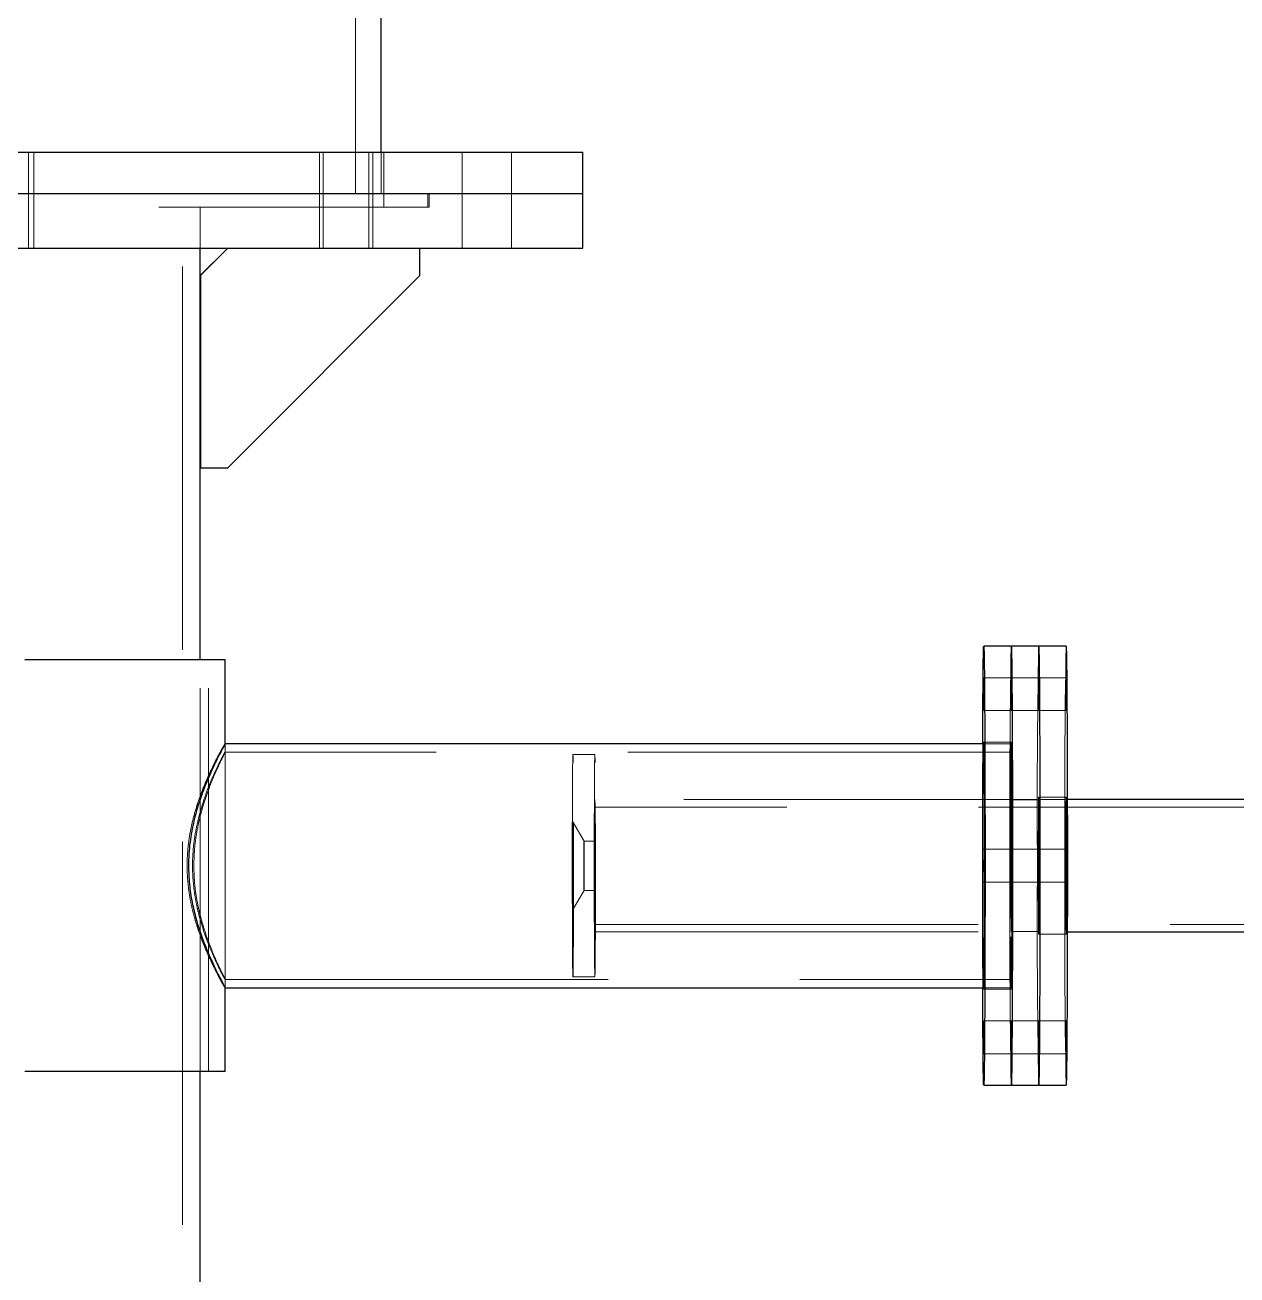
# Model space of a CAD drawing. Header units: millimetres. Extents: x 122 to 2816, y -707 to 556.
# Drawn here: x 668.119 to 672.133, y 295.405 to 299.546 of the extents above; entities that cross this region are included whole.
import ezdxf

# ---------------------------------------------------------------- set-up
doc = ezdxf.new("R2010")
doc.units = ezdxf.units.MM
doc.linetypes.add('HIDDEN', pattern=[1.905, 1.27, -0.635])

msp = doc.modelspace()

# ---------------------------------------------------------------- linework, layer by layer
at = {"color": 7, "linetype": 'HIDDEN', "lineweight": 18}
for p, q in [((669.213953, 298.988383), (669.213953, 326.26111)), ((668.130044, 298.988383), (668.130044, 299.124747)), ((668.148226, 298.988383), (668.148226, 299.124747)), ((669.093995, 299.124747), (669.093995, 298.988383)), ((669.106851, 299.124747), (669.106851, 298.988383)), ((669.257631, 298.988383), (669.257631, 299.124747)), ((669.270487, 298.988383), (669.270487, 299.124747)), ((669.298226, 298.988383), (669.298226, 299.124747)), ((669.307317, 298.942928), (669.307317, 299.124747)), ((669.566382, 299.124747), (669.566382, 298.988383)), ((669.730018, 298.988383), (669.730018, 299.124747)), ((668.130044, 298.806565), (668.130044, 298.988383)), ((668.148226, 298.806565), (668.148226, 298.988383)), ((669.093995, 298.988383), (669.093995, 298.806565)), ((669.106851, 298.988383), (669.106851, 298.806565)), ((669.257631, 298.806565), (669.257631, 298.988383)), ((669.270487, 298.806565), (669.270487, 298.988383)), ((669.452771, 298.942928), (669.452771, 298.988383)), ((669.457317, 298.942928), (669.457317, 298.988383)), ((669.566382, 298.988383), (669.566382, 298.806565)), ((669.730018, 298.806565), (669.730018, 298.988383)), ((666.657317, 298.942928), (669.457317, 298.942928)), ((668.640044, 291.76111), (668.640044, 298.942928)), ((668.699589, 298.806565), (668.699589, 298.942928)), ((668.699589, 298.806565), (668.699589, 298.942928)), ((669.426632, 298.715656), (669.426632, 298.806565)), ((668.699371, 298.715656), (668.699589, 298.715874)), ((668.699589, 298.715656), (668.699371, 298.715656)), ((668.699371, 298.715656), (668.699371, 298.079292)), ((668.790279, 298.079292), (669.426632, 298.715656)), ((669.427048, 298.715656), (669.426632, 298.715656)), ((668.699589, 298.079292), (668.699371, 298.079292)), ((668.699589, 296.079292), (668.699589, 297.442928)), ((668.726862, 296.079292), (668.726862, 297.442928)), ((671.385383, 297.383838), (671.294475, 297.383838)), ((671.476291, 297.383838), (671.385383, 297.383838)), ((671.567198, 297.383838), (671.476291, 297.383838)), ((671.294475, 297.274747), (671.385383, 297.274747)), ((671.385383, 297.274747), (671.476291, 297.274747)), ((671.476291, 297.274747), (671.567198, 297.274747)), ((671.385383, 297.137474), (668.780934, 297.137474)), ((668.781408, 297.165201), (668.781281, 297.165201)), ((668.781281, 297.164996), (668.781366, 297.165105)), ((668.781408, 297.136393), (668.781408, 297.165201)), ((668.781408, 296.357041), (668.781408, 297.16518)), ((671.385383, 297.170201), (671.294475, 297.170201)), ((671.385383, 297.165201), (671.29484, 297.165201)), ((670.0064, 297.129292), (669.933673, 297.129292)), ((671.57116, 296.980656), (670.0064, 296.980656)), ((671.476291, 296.979292), (671.385383, 296.979292)), ((671.567198, 296.988383), (671.476291, 296.988383)), ((674.452481, 296.955474), (670.0064, 296.955474)), ((669.970418, 296.842924), (669.933682, 296.906558)), ((670.0064, 296.842928), (669.970413, 296.842928)), ((671.297722, 296.815656), (671.291229, 296.815656)), ((671.38863, 296.815656), (671.297722, 296.815656)), ((671.479537, 296.815656), (671.38863, 296.815656)), ((671.570445, 296.815656), (671.479537, 296.815656)), ((669.933682, 296.615663), (669.970418, 296.679296)), ((669.970413, 296.679292), (670.0064, 296.679292)), ((671.291229, 296.706565), (671.297722, 296.706565)), ((671.297722, 296.706565), (671.38863, 296.706565)), ((671.38863, 296.706565), (671.479537, 296.706565)), ((671.479537, 296.706565), (671.570445, 296.706565)), ((670.0064, 296.566747), (674.322945, 296.566747)), ((670.0064, 296.541565), (671.57116, 296.541565)), ((671.385383, 296.542928), (671.476291, 296.542928)), ((671.476291, 296.533838), (671.567198, 296.533838)), ((668.780779, 296.384747), (671.385383, 296.384747)), ((668.781408, 296.357019), (668.781408, 296.386063)), ((669.933673, 296.392928), (670.0064, 296.392928)), ((668.78122, 296.357377), (668.781189, 296.35739)), ((668.781189, 296.357019), (668.781408, 296.357019)), ((671.294475, 296.352019), (671.385383, 296.352019)), ((671.29484, 296.357019), (671.385383, 296.357019)), ((671.385383, 296.247474), (671.294475, 296.247474)), ((671.476291, 296.247474), (671.385383, 296.247474)), ((671.567198, 296.247474), (671.476291, 296.247474)), ((671.294475, 296.138383), (671.385383, 296.138383)), ((671.385383, 296.138383), (671.476291, 296.138383)), ((671.476291, 296.138383), (671.567198, 296.138383))]:
    msp.add_line(p, q, dxfattribs=at)
at = {"color": 7, "linetype": 'Continuous', "lineweight": 25}
for p, q in [((669.298226, 299.124747), (669.298226, 299.76111)), ((666.148226, 299.124747), (669.41494, 299.124747)), ((669.41494, 299.124747), (669.966408, 299.124747)), ((669.966408, 298.988383), (669.966408, 299.124747)), ((666.148226, 298.988383), (669.966408, 298.988383)), ((666.148226, 298.988383), (669.41494, 298.988383)), ((669.41494, 298.988383), (669.966408, 298.988383)), ((669.966408, 298.806565), (669.966408, 298.988383)), ((666.148226, 298.806565), (669.966408, 298.806565)), ((668.699589, 297.442928), (668.699589, 298.806565)), ((668.699589, 298.715874), (668.790279, 298.806565)), ((668.790694, 298.806565), (668.699787, 298.715656)), ((669.427048, 298.715656), (669.427048, 298.806565)), ((668.699787, 298.715656), (668.699589, 298.715656)), ((668.699787, 298.715656), (668.699787, 298.079292)), ((668.790694, 298.079292), (669.427048, 298.715656)), ((668.699787, 298.079292), (668.699589, 298.079292)), ((668.699787, 298.079292), (668.790694, 298.079292)), ((671.385383, 297.488383), (671.294475, 297.488383)), ((671.476291, 297.488383), (671.385383, 297.488383)), ((671.567198, 297.488383), (671.476291, 297.488383)), ((668.781408, 297.442928), (668.118285, 297.442928)), ((668.781408, 297.16518), (668.781408, 297.442928)), ((671.29484, 297.165201), (668.781408, 297.165201)), ((674.460872, 296.980656), (671.57116, 296.980656)), ((671.57116, 296.541565), (674.314553, 296.541565)), ((668.781408, 296.079292), (668.781408, 296.357041)), ((668.781408, 296.357019), (671.29484, 296.357019)), ((668.781408, 296.079292), (668.118285, 296.079292)), ((668.699589, 295.170201), (668.699589, 296.079292)), ((671.294475, 296.033838), (671.385383, 296.033838)), ((671.385383, 296.033838), (671.476291, 296.033838)), ((671.476291, 296.033838), (671.567198, 296.033838))]:
    msp.add_line(p, q, dxfattribs=at)
at = {"color": 7, "linetype": 'Continuous', "lineweight": 25, "flags": 128}
for points in [[(671.29102, 297.165201), (671.291049, 297.172708), (671.291214, 297.211838), (671.291393, 297.248954), (671.291586, 297.283891), (671.291792, 297.316494), (671.29201, 297.346616), (671.292239, 297.374123), (671.292478, 297.398892), (671.292726, 297.420813), (671.292982, 297.439787), (671.293244, 297.45573), (671.293512, 297.468571), (671.293784, 297.478252), (671.294059, 297.484731), (671.294337, 297.487977), (671.294614, 297.487977), (671.294891, 297.484731), (671.295167, 297.478252), (671.295439, 297.468571), (671.295707, 297.45573), (671.295969, 297.439787), (671.296225, 297.420813), (671.296473, 297.398892), (671.296712, 297.374123), (671.296941, 297.346616), (671.297159, 297.316494), (671.297364, 297.283891), (671.297558, 297.248954), (671.297737, 297.211838), (671.297902, 297.172708), (671.298051, 297.131741), (671.298185, 297.089118), (671.298301, 297.04503), (671.298401, 296.999674), (671.298484, 296.953252), (671.298548, 296.905973), (671.298594, 296.858046), (671.298622, 296.809687), (671.298631, 296.76111), (671.298622, 296.712534), (671.298594, 296.664174), (671.298548, 296.616248), (671.298484, 296.568968), (671.298401, 296.522547), (671.298301, 296.477191), (671.298185, 296.433103), (671.298051, 296.39048), (671.297902, 296.349512), (671.297737, 296.310383), (671.297558, 296.273267), (671.297364, 296.238329), (671.297159, 296.205727), (671.296941, 296.175605), (671.296712, 296.148098), (671.296473, 296.123329), (671.296225, 296.101408), (671.295969, 296.082434), (671.295707, 296.06649), (671.295439, 296.053649), (671.295167, 296.043968), (671.294891, 296.03749), (671.294614, 296.034244), (671.294337, 296.034244), (671.294059, 296.03749), (671.293784, 296.043968), (671.293512, 296.053649), (671.293244, 296.06649), (671.292982, 296.082434), (671.292726, 296.101408), (671.292478, 296.123329), (671.292239, 296.148098), (671.29201, 296.175605), (671.291792, 296.205727), (671.291586, 296.238329), (671.291393, 296.273267), (671.291214, 296.310383), (671.291049, 296.349512), (671.29102, 296.357019)], [(671.385383, 297.488383), (671.385522, 297.487977), (671.385799, 297.484731), (671.386074, 297.478252), (671.386346, 297.468571), (671.386614, 297.45573), (671.386877, 297.439787), (671.387132, 297.420813), (671.38738, 297.398892), (671.387619, 297.374123), (671.387848, 297.346616), (671.388066, 297.316494), (671.388272, 297.283891), (671.388465, 297.248954), (671.388644, 297.211838), (671.388809, 297.172708), (671.388959, 297.131741), (671.389092, 297.089118), (671.389209, 297.04503), (671.389309, 296.999674), (671.389391, 296.953252), (671.389456, 296.905973), (671.389502, 296.858046), (671.38953, 296.809687), (671.389539, 296.76111), (671.38953, 296.712534), (671.389502, 296.664174), (671.389456, 296.616248), (671.389391, 296.568968), (671.389309, 296.522547), (671.389209, 296.477191), (671.389092, 296.433103), (671.388959, 296.39048), (671.388809, 296.349512), (671.388644, 296.310383), (671.388465, 296.273267), (671.388272, 296.238329), (671.388066, 296.205727), (671.387848, 296.175605), (671.387619, 296.148098), (671.38738, 296.123329), (671.387132, 296.101408), (671.386877, 296.082434), (671.386614, 296.06649), (671.386346, 296.053649), (671.386074, 296.043968), (671.385799, 296.03749), (671.385522, 296.034244), (671.385383, 296.033838)], [(671.385383, 297.488383), (671.385522, 297.487977), (671.385799, 297.484731), (671.386074, 297.478252), (671.386346, 297.468571), (671.386614, 297.45573), (671.386877, 297.439787), (671.387132, 297.420813), (671.38738, 297.398892), (671.387619, 297.374123), (671.387848, 297.346616), (671.388066, 297.316494), (671.388272, 297.283891), (671.388465, 297.248954), (671.388644, 297.211838), (671.388809, 297.172708), (671.388959, 297.131741), (671.389092, 297.089118), (671.389209, 297.04503), (671.389309, 296.999674), (671.389391, 296.953252), (671.389456, 296.905973), (671.389502, 296.858046), (671.38953, 296.809687), (671.389539, 296.76111), (671.38953, 296.712534), (671.389502, 296.664174), (671.389456, 296.616248), (671.389391, 296.568968), (671.389309, 296.522547), (671.389209, 296.477191), (671.389092, 296.433103), (671.388959, 296.39048), (671.388809, 296.349512), (671.388644, 296.310383), (671.388465, 296.273267), (671.388272, 296.238329), (671.388066, 296.205727), (671.387848, 296.175605), (671.387619, 296.148098), (671.38738, 296.123329), (671.387132, 296.101408), (671.386877, 296.082434), (671.386614, 296.06649), (671.386346, 296.053649), (671.386074, 296.043968), (671.385799, 296.03749), (671.385522, 296.034244), (671.385383, 296.033838)], [(671.476291, 297.488383), (671.476429, 297.487977), (671.476707, 297.484731), (671.476982, 297.478252), (671.477254, 297.468571), (671.477522, 297.45573), (671.477784, 297.439787), (671.47804, 297.420813), (671.478288, 297.398892), (671.478527, 297.374123), (671.478756, 297.346616), (671.478974, 297.316494), (671.47918, 297.283891), (671.479373, 297.248954), (671.479552, 297.211838), (671.479717, 297.172708), (671.479866, 297.131741), (671.48, 297.089118), (671.480117, 297.04503), (671.480216, 296.999674), (671.480299, 296.953252), (671.480363, 296.905973), (671.480409, 296.858046), (671.480437, 296.809687), (671.480446, 296.76111), (671.480437, 296.712534), (671.480409, 296.664174), (671.480363, 296.616248), (671.480299, 296.568968), (671.480216, 296.522547), (671.480117, 296.477191), (671.48, 296.433103), (671.479866, 296.39048), (671.479717, 296.349512), (671.479552, 296.310383), (671.479373, 296.273267), (671.47918, 296.238329), (671.478974, 296.205727), (671.478756, 296.175605), (671.478527, 296.148098), (671.478288, 296.123329), (671.47804, 296.101408), (671.477784, 296.082434), (671.477522, 296.06649), (671.477254, 296.053649), (671.476982, 296.043968), (671.476707, 296.03749), (671.476429, 296.034244), (671.476291, 296.033838)], [(671.476291, 297.488383), (671.476429, 297.487977), (671.476707, 297.484731), (671.476982, 297.478252), (671.477254, 297.468571), (671.477522, 297.45573), (671.477784, 297.439787), (671.47804, 297.420813), (671.478288, 297.398892), (671.478527, 297.374123), (671.478756, 297.346616), (671.478974, 297.316494), (671.47918, 297.283891), (671.479373, 297.248954), (671.479552, 297.211838), (671.479717, 297.172708), (671.479866, 297.131741), (671.48, 297.089118), (671.480117, 297.04503), (671.480216, 296.999674), (671.480299, 296.953252), (671.480363, 296.905973), (671.480409, 296.858046), (671.480437, 296.809687), (671.480446, 296.76111), (671.480437, 296.712534), (671.480409, 296.664174), (671.480363, 296.616248), (671.480299, 296.568968), (671.480216, 296.522547), (671.480117, 296.477191), (671.48, 296.433103), (671.479866, 296.39048), (671.479717, 296.349512), (671.479552, 296.310383), (671.479373, 296.273267), (671.47918, 296.238329), (671.478974, 296.205727), (671.478756, 296.175605), (671.478527, 296.148098), (671.478288, 296.123329), (671.47804, 296.101408), (671.477784, 296.082434), (671.477522, 296.06649), (671.477254, 296.053649), (671.476982, 296.043968), (671.476707, 296.03749), (671.476429, 296.034244), (671.476291, 296.033838)], [(671.567198, 297.488383), (671.567337, 297.487977), (671.567614, 297.484731), (671.567889, 297.478252), (671.568162, 297.468571), (671.568429, 297.45573), (671.568692, 297.439787), (671.568948, 297.420813), (671.569195, 297.398892), (671.569434, 297.374123), (671.569663, 297.346616), (671.569881, 297.316494), (671.570087, 297.283891), (671.57028, 297.248954), (671.57046, 297.211838), (671.570624, 297.172708), (671.570774, 297.131741), (671.570907, 297.089118), (671.571024, 297.04503), (671.571124, 296.999674), (671.571206, 296.953252), (671.571271, 296.905973), (671.571317, 296.858046), (671.571345, 296.809687), (671.571354, 296.76111), (671.571345, 296.712534), (671.571317, 296.664174), (671.571271, 296.616248), (671.571206, 296.568968), (671.571124, 296.522547), (671.571024, 296.477191), (671.570907, 296.433103), (671.570774, 296.39048), (671.570624, 296.349512), (671.57046, 296.310383), (671.57028, 296.273267), (671.570087, 296.238329), (671.569881, 296.205727), (671.569663, 296.175605), (671.569434, 296.148098), (671.569195, 296.123329), (671.568948, 296.101408), (671.568692, 296.082434), (671.568429, 296.06649), (671.568162, 296.053649), (671.567889, 296.043968), (671.567614, 296.03749), (671.567337, 296.034244), (671.567198, 296.033838)], [(671.294164, 297.329292), (671.294173, 297.342857), (671.294202, 297.35557), (671.294248, 297.366631), (671.294308, 297.375346), (671.294379, 297.381168), (671.294456, 297.38373), (671.294534, 297.382871), (671.294608, 297.378646), (671.294674, 297.37132), (671.294728, 297.361353), (671.294765, 297.349372), (671.294785, 297.336128), (671.294785, 297.322456), (671.294765, 297.309213), (671.294728, 297.297231), (671.294674, 297.287264), (671.294608, 297.279938), (671.294534, 297.275713), (671.294456, 297.274854), (671.294379, 297.277416), (671.294308, 297.283238), (671.294248, 297.291953), (671.294202, 297.303015), (671.294173, 297.315727), (671.294164, 297.329292)], [(671.294111, 297.165201), (671.294115, 297.165305), (671.29432, 297.1693), (671.294527, 297.170101), (671.294733, 297.167701), (671.294938, 297.162118), (671.295138, 297.153398), (671.295334, 297.141607), (671.295523, 297.126838), (671.295703, 297.109206), (671.295874, 297.088851), (671.296034, 297.06593), (671.296182, 297.040624), (671.296317, 297.01313), (671.296437, 296.983664), (671.296542, 296.952456), (671.29663, 296.919751), (671.296702, 296.885804), (671.296756, 296.850881), (671.296792, 296.815255), (671.296811, 296.779206), (671.296811, 296.743015), (671.296792, 296.706966), (671.296756, 296.67134), (671.296702, 296.636417), (671.29663, 296.60247), (671.296542, 296.569764), (671.296437, 296.538557), (671.296317, 296.50909), (671.296182, 296.481597), (671.296034, 296.45629), (671.295874, 296.43337), (671.295703, 296.413014), (671.295523, 296.395383), (671.295334, 296.380614), (671.295138, 296.368823), (671.294938, 296.360102), (671.294733, 296.35452), (671.294527, 296.35212), (671.29432, 296.35292), (671.294115, 296.356915), (671.294111, 296.357019)], [(671.29741, 296.76111), (671.29742, 296.774675), (671.297449, 296.787388), (671.297495, 296.798449), (671.297555, 296.807165), (671.297626, 296.812986), (671.297703, 296.815548), (671.297781, 296.81469), (671.297855, 296.810465), (671.297921, 296.803138), (671.297974, 296.793171), (671.298012, 296.78119), (671.298031, 296.767947), (671.298031, 296.754274), (671.298012, 296.741031), (671.297974, 296.729049), (671.297921, 296.719082), (671.297855, 296.711756), (671.297781, 296.707531), (671.297703, 296.706672), (671.297626, 296.709234), (671.297555, 296.715056), (671.297495, 296.723771), (671.297449, 296.734833), (671.29742, 296.747545), (671.29741, 296.76111)], [(671.294164, 296.192928), (671.294173, 296.206493), (671.294202, 296.219206), (671.294248, 296.230267), (671.294308, 296.238983), (671.294379, 296.244804), (671.294456, 296.247366), (671.294534, 296.246508), (671.294608, 296.242283), (671.294674, 296.234956), (671.294728, 296.22499), (671.294765, 296.213008), (671.294785, 296.199765), (671.294785, 296.186092), (671.294765, 296.172849), (671.294728, 296.160867), (671.294674, 296.1509), (671.294608, 296.143574), (671.294534, 296.139349), (671.294456, 296.138491), (671.294379, 296.141053), (671.294308, 296.146874), (671.294248, 296.15559), (671.294202, 296.166651), (671.294173, 296.179364), (671.294164, 296.192928)]]:
    msp.add_lwpolyline(points, dxfattribs=at)
at = {"color": 7, "linetype": 'HIDDEN', "lineweight": 18, "flags": 128}
for points in [[(671.385071, 297.329292), (671.385081, 297.342857), (671.38511, 297.35557), (671.385156, 297.366631), (671.385216, 297.375346), (671.385287, 297.381168), (671.385363, 297.38373), (671.385441, 297.382871), (671.385516, 297.378646), (671.385582, 297.37132), (671.385635, 297.361353), (671.385673, 297.349372), (671.385692, 297.336128), (671.385692, 297.322456), (671.385673, 297.309213), (671.385635, 297.297231), (671.385582, 297.287264), (671.385516, 297.279938), (671.385441, 297.275713), (671.385363, 297.274854), (671.385287, 297.277416), (671.385216, 297.283238), (671.385156, 297.291953), (671.38511, 297.303015), (671.385081, 297.315727), (671.385071, 297.329292)], [(671.385071, 297.329292), (671.385081, 297.342857), (671.38511, 297.35557), (671.385156, 297.366631), (671.385216, 297.375346), (671.385287, 297.381168), (671.385363, 297.38373), (671.385441, 297.382871), (671.385516, 297.378646), (671.385582, 297.37132), (671.385635, 297.361353), (671.385673, 297.349372), (671.385692, 297.336128), (671.385692, 297.322456), (671.385673, 297.309213), (671.385635, 297.297231), (671.385582, 297.287264), (671.385516, 297.279938), (671.385441, 297.275713), (671.385363, 297.274854), (671.385287, 297.277416), (671.385216, 297.283238), (671.385156, 297.291953), (671.38511, 297.303015), (671.385081, 297.315727), (671.385071, 297.329292)], [(671.475979, 297.329292), (671.475989, 297.342857), (671.476017, 297.35557), (671.476063, 297.366631), (671.476124, 297.375346), (671.476194, 297.381168), (671.476271, 297.38373), (671.476349, 297.382871), (671.476423, 297.378646), (671.476489, 297.37132), (671.476543, 297.361353), (671.47658, 297.349372), (671.4766, 297.336128), (671.4766, 297.322456), (671.47658, 297.309213), (671.476543, 297.297231), (671.476489, 297.287264), (671.476423, 297.279938), (671.476349, 297.275713), (671.476271, 297.274854), (671.476194, 297.277416), (671.476124, 297.283238), (671.476063, 297.291953), (671.476017, 297.303015), (671.475989, 297.315727), (671.475979, 297.329292)], [(671.475979, 297.329292), (671.475989, 297.342857), (671.476017, 297.35557), (671.476063, 297.366631), (671.476124, 297.375346), (671.476194, 297.381168), (671.476271, 297.38373), (671.476349, 297.382871), (671.476423, 297.378646), (671.476489, 297.37132), (671.476543, 297.361353), (671.47658, 297.349372), (671.4766, 297.336128), (671.4766, 297.322456), (671.47658, 297.309213), (671.476543, 297.297231), (671.476489, 297.287264), (671.476423, 297.279938), (671.476349, 297.275713), (671.476271, 297.274854), (671.476194, 297.277416), (671.476124, 297.283238), (671.476063, 297.291953), (671.476017, 297.303015), (671.475989, 297.315727), (671.475979, 297.329292)], [(671.566887, 297.329292), (671.566896, 297.342857), (671.566925, 297.35557), (671.566971, 297.366631), (671.567031, 297.375346), (671.567102, 297.381168), (671.567179, 297.38373), (671.567257, 297.382871), (671.567331, 297.378646), (671.567397, 297.37132), (671.56745, 297.361353), (671.567488, 297.349372), (671.567507, 297.336128), (671.567507, 297.322456), (671.567488, 297.309213), (671.56745, 297.297231), (671.567397, 297.287264), (671.567331, 297.279938), (671.567257, 297.275713), (671.567179, 297.274854), (671.567102, 297.277416), (671.567031, 297.283238), (671.566971, 297.291953), (671.566925, 297.303015), (671.566896, 297.315727), (671.566887, 297.329292)], [(671.383045, 296.76111), (671.383054, 296.797266), (671.383082, 296.833138), (671.383127, 296.868447), (671.38319, 296.902916), (671.38327, 296.936275), (671.383367, 296.968263), (671.38348, 296.99863), (671.383607, 297.027138), (671.383748, 297.053563), (671.383902, 297.0777), (671.384068, 297.09936), (671.384244, 297.118372), (671.384429, 297.134588), (671.384621, 297.147881), (671.38482, 297.158147), (671.385022, 297.165305), (671.385228, 297.1693), (671.385435, 297.170101), (671.385641, 297.167701), (671.385845, 297.162118), (671.386046, 297.153398), (671.386242, 297.141607), (671.38643, 297.126838), (671.386611, 297.109206), (671.386782, 297.088851), (671.386942, 297.06593), (671.38709, 297.040624), (671.387224, 297.01313), (671.387344, 296.983664), (671.387449, 296.952456), (671.387538, 296.919751), (671.387609, 296.885804), (671.387664, 296.850881), (671.3877, 296.815255), (671.387718, 296.779206), (671.387718, 296.743015), (671.3877, 296.706966), (671.387664, 296.67134), (671.387609, 296.636417), (671.387538, 296.60247), (671.387449, 296.569764), (671.387344, 296.538557), (671.387224, 296.50909), (671.38709, 296.481597), (671.386942, 296.45629), (671.386782, 296.43337), (671.386611, 296.413014), (671.38643, 296.395383), (671.386242, 296.380614), (671.386046, 296.368823), (671.385845, 296.360102), (671.385641, 296.35452), (671.385435, 296.35212), (671.385228, 296.35292), (671.385022, 296.356915), (671.38482, 296.364074), (671.384621, 296.37434), (671.384429, 296.387633), (671.384244, 296.403849), (671.384068, 296.422861), (671.383902, 296.44452), (671.383748, 296.468657), (671.383607, 296.495083), (671.38348, 296.523591), (671.383367, 296.553958), (671.38327, 296.585946), (671.38319, 296.619305), (671.383127, 296.653773), (671.383082, 296.689082), (671.383054, 296.724955), (671.383045, 296.76111)], [(671.383074, 296.76111), (671.383083, 296.797333), (671.383111, 296.833264), (671.383157, 296.868613), (671.383221, 296.903098), (671.383303, 296.936439), (671.383401, 296.968368), (671.383515, 296.998629), (671.383644, 297.026977), (671.383787, 297.053185), (671.383943, 297.077041), (671.384111, 297.098354), (671.384289, 297.116951), (671.384475, 297.132683), (671.384669, 297.145424), (671.384869, 297.15507), (671.385073, 297.161544), (671.385279, 297.164794), (671.385487, 297.164794), (671.385693, 297.161544), (671.385897, 297.15507), (671.386097, 297.145424), (671.386291, 297.132683), (671.386477, 297.116951), (671.386655, 297.098354), (671.386823, 297.077041), (671.386979, 297.053185), (671.387122, 297.026977), (671.387251, 296.998629), (671.387365, 296.968368), (671.387463, 296.936439), (671.387545, 296.903098), (671.387609, 296.868613), (671.387655, 296.833264), (671.387683, 296.797333), (671.387692, 296.76111), (671.387683, 296.724888), (671.387655, 296.688957), (671.387609, 296.653607), (671.387545, 296.619123), (671.387463, 296.585782), (671.387365, 296.553852), (671.387251, 296.523592), (671.387122, 296.495243), (671.386979, 296.469035), (671.386823, 296.445179), (671.386655, 296.423867), (671.386477, 296.40527), (671.386291, 296.389537), (671.386097, 296.376797), (671.385897, 296.367151), (671.385693, 296.360677), (671.385487, 296.357426), (671.385279, 296.357426), (671.385073, 296.360677), (671.384869, 296.367151), (671.384669, 296.376797), (671.384475, 296.389537), (671.384289, 296.40527), (671.384111, 296.423867), (671.383943, 296.445179), (671.383787, 296.469035), (671.383644, 296.495243), (671.383515, 296.523592), (671.383401, 296.553852), (671.383303, 296.585782), (671.383221, 296.619123), (671.383157, 296.653607), (671.383111, 296.688957), (671.383083, 296.724888), (671.383074, 296.76111)], [(671.383232, 296.76111), (671.383242, 296.795837), (671.383269, 296.830267), (671.383314, 296.864107), (671.383378, 296.897069), (671.383458, 296.92887), (671.383554, 296.95924), (671.383667, 296.98792), (671.383794, 297.014665), (671.383934, 297.039246), (671.384087, 297.061455), (671.384251, 297.081101), (671.384424, 297.098017), (671.384606, 297.112059), (671.384794, 297.123107), (671.384988, 297.131066), (671.385185, 297.135868), (671.385383, 297.137474), (671.385581, 297.135868), (671.385778, 297.131066), (671.385972, 297.123107), (671.38616, 297.112059), (671.386342, 297.098017), (671.386515, 297.081101), (671.386679, 297.061455), (671.386832, 297.039246), (671.386972, 297.014665), (671.387099, 296.98792), (671.387211, 296.95924), (671.387308, 296.92887), (671.387388, 296.897069), (671.387452, 296.864107), (671.387497, 296.830267), (671.387524, 296.795837), (671.387534, 296.76111), (671.387524, 296.726384), (671.387497, 296.691954), (671.387452, 296.658114), (671.387388, 296.625152), (671.387308, 296.593351), (671.387211, 296.56298), (671.387099, 296.534301), (671.386972, 296.507556), (671.386832, 296.482974), (671.386679, 296.460766), (671.386515, 296.441119), (671.386342, 296.424203), (671.38616, 296.410162), (671.385972, 296.399114), (671.385778, 296.391155), (671.385581, 296.386352), (671.385383, 296.384747), (671.385185, 296.386352), (671.384988, 296.391155), (671.384794, 296.399114), (671.384606, 296.410162), (671.384424, 296.424203), (671.384251, 296.441119), (671.384087, 296.460766), (671.383934, 296.482974), (671.383794, 296.507556), (671.383667, 296.534301), (671.383554, 296.56298), (671.383458, 296.593351), (671.383378, 296.625152), (671.383314, 296.658114), (671.383269, 296.691954), (671.383242, 296.726384), (671.383232, 296.76111)], [(669.934451, 297.103252), (669.934264, 297.114484), (669.934072, 297.122611), (669.933877, 297.127561), (669.93368, 297.12929), (669.933483, 297.127784), (669.933288, 297.123056), (669.933096, 297.115147), (669.932909, 297.104126), (669.932729, 297.090091), (669.932557, 297.073165), (669.932395, 297.053497), (669.932244, 297.031259), (669.932106, 297.006647), (669.931981, 296.979877), (669.931872, 296.951185), (669.931778, 296.920822), (669.931701, 296.889056), (669.931641, 296.856166), (669.931599, 296.82244), (669.931575, 296.788175), (669.93157, 296.753672), (669.931583, 296.719235), (669.931615, 296.685165), (669.931664, 296.651763), (669.931732, 296.619322), (669.931816, 296.588127), (669.931917, 296.558453), (669.932033, 296.530559), (669.932164, 296.504691), (669.932307, 296.481077), (669.932463, 296.459923), (669.93263, 296.441417), (669.932805, 296.42572), (669.932989, 296.41297), (669.933178, 296.40328), (669.933372, 296.396734), (669.933568, 296.393391), (669.933765, 296.393279), (669.933962, 296.3964), (669.934156, 296.402726), (669.934345, 296.412201), (669.934529, 296.424742), (669.934705, 296.44024), (669.934872, 296.458557), (669.935029, 296.479533), (669.935174, 296.502984), (669.935305, 296.528703), (669.935422, 296.556464), (669.935524, 296.586024), (669.93561, 296.617123), (669.935678, 296.649487), (669.935729, 296.682832), (669.935762, 296.716865), (669.935777, 296.751286), (669.935773, 296.785794), (669.93575, 296.820085), (669.935709, 296.853858), (669.935651, 296.886816), (669.935575, 296.918669), (669.935482, 296.949137), (669.935374, 296.977953), (669.93525, 297.004864), (669.935113, 297.029632), (669.934963, 297.05204), (669.934802, 297.071892), (669.93463, 297.089013), (669.934451, 297.103252)], [(670.007177, 297.103252), (670.00699, 297.114484), (670.006798, 297.122611), (670.006603, 297.127561), (670.006406, 297.12929), (670.006209, 297.127784), (670.006014, 297.123056), (670.005822, 297.115147), (670.005635, 297.104126), (670.005455, 297.090091), (670.005283, 297.073165), (670.005121, 297.053497), (670.00497, 297.031259), (670.004832, 297.006647), (670.004707, 296.979877), (670.004598, 296.951185), (670.004504, 296.920822), (670.004427, 296.889056), (670.004367, 296.856166), (670.004325, 296.82244), (670.004301, 296.788175), (670.004296, 296.753672), (670.004309, 296.719235), (670.004341, 296.685165), (670.004391, 296.651763), (670.004458, 296.619322), (670.004542, 296.588127), (670.004643, 296.558453), (670.004759, 296.530559), (670.00489, 296.504691), (670.005034, 296.481077), (670.005189, 296.459923), (670.005356, 296.441417), (670.005532, 296.42572), (670.005715, 296.41297), (670.005904, 296.40328), (670.006098, 296.396734), (670.006294, 296.393391), (670.006491, 296.393279), (670.006688, 296.3964), (670.006882, 296.402726), (670.007071, 296.412201), (670.007255, 296.424742), (670.007431, 296.44024), (670.007598, 296.458557), (670.007755, 296.479533), (670.0079, 296.502984), (670.008031, 296.528703), (670.008148, 296.556464), (670.00825, 296.586024), (670.008336, 296.617123), (670.008404, 296.649487), (670.008455, 296.682832), (670.008488, 296.716865), (670.008503, 296.751286), (670.008499, 296.785794), (670.008476, 296.820085), (670.008436, 296.853858), (670.008377, 296.886816), (670.008301, 296.918669), (670.008208, 296.949137), (670.0081, 296.977953), (670.007976, 297.004864), (670.007839, 297.029632), (670.007689, 297.05204), (670.007528, 297.071892), (670.007356, 297.089013), (670.007177, 297.103252)], [(670.007654, 296.76111), (670.007645, 296.734647), (670.007618, 296.70857), (670.007573, 296.683258), (670.00751, 296.659082), (670.007432, 296.636394), (670.007339, 296.615525), (670.007231, 296.596778), (670.007112, 296.580428), (670.006983, 296.566712), (670.006844, 296.555832), (670.0067, 296.547944), (670.006551, 296.543166), (670.0064, 296.541565), (670.006248, 296.543166), (670.006099, 296.547944), (670.005955, 296.555832), (670.005816, 296.566712), (670.005687, 296.580428), (670.005568, 296.596778), (670.00546, 296.615525), (670.005367, 296.636394), (670.005289, 296.659082), (670.005226, 296.683258), (670.005181, 296.70857), (670.005154, 296.734647), (670.005145, 296.76111), (670.005154, 296.787574), (670.005181, 296.813651), (670.005226, 296.838962), (670.005289, 296.863138), (670.005367, 296.885826), (670.00546, 296.906696), (670.005568, 296.925442), (670.005687, 296.941793), (670.005816, 296.955508), (670.005955, 296.966389), (670.006099, 296.974276), (670.006248, 296.979055), (670.0064, 296.980656), (670.006551, 296.979055), (670.0067, 296.974276), (670.006844, 296.966389), (670.006983, 296.955508), (670.007112, 296.941793), (670.007231, 296.925442), (670.007339, 296.906696), (670.007432, 296.885826), (670.00751, 296.863138), (670.007573, 296.838962), (670.007618, 296.813651), (670.007645, 296.787574), (670.007654, 296.76111)], [(671.384136, 296.76111), (671.384146, 296.787922), (671.384174, 296.814328), (671.38422, 296.839927), (671.384285, 296.864331), (671.384365, 296.88717), (671.384462, 296.908098), (671.384572, 296.926799), (671.384694, 296.942987), (671.384827, 296.956419), (671.384969, 296.966889), (671.385116, 296.974241), (671.385268, 296.978361), (671.385421, 296.979189), (671.385574, 296.97671), (671.385724, 296.970963), (671.385869, 296.962035), (671.386006, 296.950061), (671.386134, 296.935223), (671.386251, 296.917746), (671.386354, 296.897894), (671.386443, 296.875968), (671.386516, 296.852302), (671.386571, 296.827253), (671.386609, 296.801201), (671.386627, 296.774542), (671.386627, 296.747679), (671.386609, 296.72102), (671.386571, 296.694968), (671.386516, 296.669919), (671.386443, 296.646252), (671.386354, 296.624327), (671.386251, 296.604475), (671.386134, 296.586997), (671.386006, 296.572159), (671.385869, 296.560185), (671.385724, 296.551257), (671.385574, 296.545511), (671.385421, 296.543032), (671.385268, 296.543859), (671.385116, 296.54798), (671.384969, 296.555331), (671.384827, 296.565802), (671.384694, 296.579233), (671.384572, 296.595422), (671.384462, 296.614122), (671.384365, 296.635051), (671.384285, 296.65789), (671.38422, 296.682294), (671.384174, 296.707893), (671.384146, 296.734298), (671.384136, 296.76111)], [(671.474992, 296.76111), (671.475001, 296.787991), (671.475028, 296.814494), (671.475073, 296.840247), (671.475135, 296.86489), (671.475213, 296.888075), (671.475307, 296.909479), (671.475414, 296.9288), (671.475533, 296.945766), (671.475664, 296.960141), (671.475802, 296.971722), (671.475948, 296.980346), (671.476099, 296.985892), (671.476252, 296.988283), (671.476406, 296.987485), (671.476558, 296.98351), (671.476707, 296.976412), (671.476849, 296.966292), (671.476984, 296.953291), (671.477109, 296.937593), (671.477222, 296.919417), (671.477323, 296.899019), (671.477409, 296.876686), (671.477479, 296.852729), (671.477533, 296.827487), (671.477569, 296.801313), (671.477587, 296.774574), (671.477587, 296.747647), (671.477569, 296.720908), (671.477533, 296.694734), (671.477479, 296.669491), (671.477409, 296.645535), (671.477323, 296.623201), (671.477222, 296.602803), (671.477109, 296.584628), (671.476984, 296.568929), (671.476849, 296.555929), (671.476707, 296.545809), (671.476558, 296.538711), (671.476406, 296.534735), (671.476252, 296.533937), (671.476099, 296.536328), (671.475948, 296.541875), (671.475802, 296.550499), (671.475664, 296.56208), (671.475533, 296.576454), (671.475414, 296.593421), (671.475307, 296.612742), (671.475213, 296.634145), (671.475135, 296.657331), (671.475073, 296.681974), (671.475028, 296.707727), (671.475001, 296.73423), (671.474992, 296.76111)], [(671.475044, 296.76111), (671.475053, 296.787922), (671.475081, 296.814328), (671.475128, 296.839927), (671.475192, 296.864331), (671.475273, 296.88717), (671.475369, 296.908098), (671.475479, 296.926799), (671.475602, 296.942987), (671.475735, 296.956419), (671.475876, 296.966889), (671.476024, 296.974241), (671.476176, 296.978361), (671.476329, 296.979189), (671.476482, 296.97671), (671.476632, 296.970963), (671.476777, 296.962035), (671.476914, 296.950061), (671.477042, 296.935223), (671.477158, 296.917746), (671.477262, 296.897894), (671.477351, 296.875968), (671.477423, 296.852302), (671.477479, 296.827253), (671.477516, 296.801201), (671.477535, 296.774542), (671.477535, 296.747679), (671.477516, 296.72102), (671.477479, 296.694968), (671.477423, 296.669919), (671.477351, 296.646252), (671.477262, 296.624327), (671.477158, 296.604475), (671.477042, 296.586997), (671.476914, 296.572159), (671.476777, 296.560185), (671.476632, 296.551257), (671.476482, 296.545511), (671.476329, 296.543032), (671.476176, 296.543859), (671.476024, 296.54798), (671.475876, 296.555331), (671.475735, 296.565802), (671.475602, 296.579233), (671.475479, 296.595422), (671.475369, 296.614122), (671.475273, 296.635051), (671.475192, 296.65789), (671.475128, 296.682294), (671.475081, 296.707893), (671.475053, 296.734298), (671.475044, 296.76111)], [(671.565899, 296.76111), (671.565909, 296.787991), (671.565936, 296.814494), (671.565981, 296.840247), (671.566043, 296.86489), (671.566121, 296.888075), (671.566214, 296.909479), (671.566322, 296.9288), (671.566441, 296.945766), (671.566571, 296.960141), (671.56671, 296.971722), (671.566856, 296.980346), (671.567006, 296.985892), (671.56716, 296.988283), (671.567314, 296.987485), (671.567466, 296.98351), (671.567614, 296.976412), (671.567757, 296.966292), (671.567891, 296.953291), (671.568016, 296.937593), (671.56813, 296.919417), (671.56823, 296.899019), (671.568316, 296.876686), (671.568387, 296.852729), (671.56844, 296.827487), (671.568476, 296.801313), (671.568495, 296.774574), (671.568495, 296.747647), (671.568476, 296.720908), (671.56844, 296.694734), (671.568387, 296.669491), (671.568316, 296.645535), (671.56823, 296.623201), (671.56813, 296.602803), (671.568016, 296.584628), (671.567891, 296.568929), (671.567757, 296.555929), (671.567614, 296.545809), (671.567466, 296.538711), (671.567314, 296.534735), (671.56716, 296.533937), (671.567006, 296.536328), (671.566856, 296.541875), (671.56671, 296.550499), (671.566571, 296.56208), (671.566441, 296.576454), (671.566322, 296.593421), (671.566214, 296.612742), (671.566121, 296.634145), (671.566043, 296.657331), (671.565981, 296.681974), (671.565936, 296.707727), (671.565909, 296.73423), (671.565899, 296.76111)], [(670.00751, 296.76111), (670.007501, 296.736256), (670.007474, 296.711809), (670.007429, 296.688172), (670.007367, 296.665733), (670.00729, 296.644859), (670.007197, 296.625895), (670.007092, 296.609151), (670.006975, 296.594902), (670.006849, 296.583382), (670.006716, 296.57478), (670.006577, 296.569238), (670.006435, 296.566847), (670.006293, 296.567645), (670.006152, 296.57162), (670.006016, 296.578706), (670.005886, 296.588788), (670.005764, 296.601699), (670.005653, 296.617227), (670.005554, 296.635118), (670.005469, 296.655078), (670.005399, 296.676779), (670.005345, 296.699865), (670.005309, 296.723956), (670.005291, 296.748657), (670.005291, 296.773563), (670.005309, 296.798265), (670.005345, 296.822356), (670.005399, 296.845442), (670.005469, 296.867142), (670.005554, 296.887102), (670.005653, 296.904993), (670.005764, 296.920522), (670.005886, 296.933433), (670.006016, 296.943514), (670.006152, 296.950601), (670.006293, 296.954576), (670.006435, 296.955374), (670.006577, 296.952983), (670.006716, 296.94744), (670.006849, 296.938839), (670.006975, 296.927319), (670.007092, 296.91307), (670.007197, 296.896326), (670.00729, 296.877361), (670.007367, 296.856488), (670.007429, 296.834049), (670.007474, 296.810412), (670.007501, 296.785965), (670.00751, 296.76111)], [(669.93398, 296.896277), (669.933862, 296.902776), (669.933739, 296.906109), (669.933615, 296.906204), (669.933492, 296.903058), (669.933373, 296.89674), (669.933261, 296.887393), (669.933158, 296.875225), (669.933067, 296.860508), (669.932989, 296.843571), (669.932926, 296.824791), (669.93288, 296.804589), (669.932852, 296.783416), (669.932842, 296.761744), (669.932851, 296.740058), (669.932878, 296.718843), (669.932923, 296.698572), (669.932985, 296.679697), (669.933062, 296.662642), (669.933152, 296.647786), (669.933255, 296.635461), (669.933366, 296.625943), (669.933485, 296.619445), (669.933608, 296.616111), (669.933732, 296.616016), (669.933855, 296.619163), (669.933974, 296.62548), (669.934086, 296.634827), (669.934189, 296.646995), (669.93428, 296.661712), (669.934358, 296.67865), (669.934421, 296.69743), (669.934467, 296.717632), (669.934495, 296.738805), (669.934505, 296.760477), (669.934496, 296.782162), (669.934469, 296.803378), (669.934424, 296.823649), (669.934362, 296.842523), (669.934285, 296.859579), (669.934194, 296.874435), (669.934092, 296.88676), (669.93398, 296.896277)], [(669.970586, 296.837142), (669.97067, 296.829501), (669.970743, 296.819061), (669.970803, 296.806249), (669.970847, 296.791588), (669.970873, 296.77568), (669.970881, 296.759175), (669.970869, 296.742749), (669.970838, 296.727075), (669.970791, 296.712795), (669.970727, 296.700492), (669.970651, 296.690671), (669.970565, 296.683734), (669.970473, 296.679965), (669.970379, 296.679518), (669.970285, 296.682411), (669.970198, 296.688527), (669.970118, 296.697613), (669.970051, 296.7093), (669.969999, 296.723107), (669.969964, 296.738471), (669.969947, 296.754761), (669.969949, 296.771311), (669.969971, 296.787444), (669.97001, 296.802498), (669.970066, 296.815858), (669.970136, 296.826977), (669.970217, 296.835399), (669.970307, 296.84078), (669.970401, 296.842899), (669.970495, 296.841669), (669.970586, 296.837142)], [(670.006572, 296.837142), (670.006481, 296.841669), (670.006387, 296.842899), (670.006293, 296.84078), (670.006204, 296.835399), (670.006122, 296.826977), (670.006052, 296.815858), (670.005996, 296.802498), (670.005957, 296.787444), (670.005936, 296.771311), (670.005933, 296.754761), (670.00595, 296.738471), (670.005985, 296.723107), (670.006038, 296.7093), (670.006105, 296.697613), (670.006184, 296.688527), (670.006272, 296.682411), (670.006365, 296.679518), (670.006459, 296.679965), (670.006551, 296.683734), (670.006637, 296.690671), (670.006714, 296.700492), (670.006777, 296.712795), (670.006825, 296.727075), (670.006855, 296.742749), (670.006867, 296.759175), (670.00686, 296.77568), (670.006833, 296.791588), (670.006789, 296.806249), (670.00673, 296.819061), (670.006656, 296.829501), (670.006572, 296.837142)], [(671.290917, 296.76111), (671.290927, 296.774675), (671.290955, 296.787388), (671.291001, 296.798449), (671.291062, 296.807165), (671.291132, 296.812986), (671.291209, 296.815548), (671.291287, 296.81469), (671.291361, 296.810465), (671.291427, 296.803138), (671.291481, 296.793171), (671.291518, 296.78119), (671.291538, 296.767947), (671.291538, 296.754274), (671.291518, 296.741031), (671.291481, 296.729049), (671.291427, 296.719082), (671.291361, 296.711756), (671.291287, 296.707531), (671.291209, 296.706672), (671.291132, 296.709234), (671.291062, 296.715056), (671.291001, 296.723771), (671.290955, 296.734833), (671.290927, 296.747545), (671.290917, 296.76111)], [(671.381825, 296.76111), (671.381834, 296.774675), (671.381863, 296.787388), (671.381909, 296.798449), (671.381969, 296.807165), (671.38204, 296.812986), (671.382117, 296.815548), (671.382195, 296.81469), (671.382269, 296.810465), (671.382335, 296.803138), (671.382388, 296.793171), (671.382426, 296.78119), (671.382445, 296.767947), (671.382445, 296.754274), (671.382426, 296.741031), (671.382388, 296.729049), (671.382335, 296.719082), (671.382269, 296.711756), (671.382195, 296.707531), (671.382117, 296.706672), (671.38204, 296.709234), (671.381969, 296.715056), (671.381909, 296.723771), (671.381863, 296.734833), (671.381834, 296.747545), (671.381825, 296.76111)], [(671.381825, 296.76111), (671.381834, 296.774675), (671.381863, 296.787388), (671.381909, 296.798449), (671.381969, 296.807165), (671.38204, 296.812986), (671.382117, 296.815548), (671.382195, 296.81469), (671.382269, 296.810465), (671.382335, 296.803138), (671.382388, 296.793171), (671.382426, 296.78119), (671.382445, 296.767947), (671.382445, 296.754274), (671.382426, 296.741031), (671.382388, 296.729049), (671.382335, 296.719082), (671.382269, 296.711756), (671.382195, 296.707531), (671.382117, 296.706672), (671.38204, 296.709234), (671.381969, 296.715056), (671.381909, 296.723771), (671.381863, 296.734833), (671.381834, 296.747545), (671.381825, 296.76111)], [(671.388318, 296.76111), (671.388328, 296.774675), (671.388357, 296.787388), (671.388403, 296.798449), (671.388463, 296.807165), (671.388533, 296.812986), (671.38861, 296.815548), (671.388688, 296.81469), (671.388762, 296.810465), (671.388828, 296.803138), (671.388882, 296.793171), (671.38892, 296.78119), (671.388939, 296.767947), (671.388939, 296.754274), (671.38892, 296.741031), (671.388882, 296.729049), (671.388828, 296.719082), (671.388762, 296.711756), (671.388688, 296.707531), (671.38861, 296.706672), (671.388533, 296.709234), (671.388463, 296.715056), (671.388403, 296.723771), (671.388357, 296.734833), (671.388328, 296.747545), (671.388318, 296.76111)], [(671.388318, 296.76111), (671.388328, 296.774675), (671.388357, 296.787388), (671.388403, 296.798449), (671.388463, 296.807165), (671.388533, 296.812986), (671.38861, 296.815548), (671.388688, 296.81469), (671.388762, 296.810465), (671.388828, 296.803138), (671.388882, 296.793171), (671.38892, 296.78119), (671.388939, 296.767947), (671.388939, 296.754274), (671.38892, 296.741031), (671.388882, 296.729049), (671.388828, 296.719082), (671.388762, 296.711756), (671.388688, 296.707531), (671.38861, 296.706672), (671.388533, 296.709234), (671.388463, 296.715056), (671.388403, 296.723771), (671.388357, 296.734833), (671.388328, 296.747545), (671.388318, 296.76111)], [(671.472732, 296.76111), (671.472742, 296.774675), (671.472771, 296.787388), (671.472817, 296.798449), (671.472877, 296.807165), (671.472948, 296.812986), (671.473024, 296.815548), (671.473102, 296.81469), (671.473177, 296.810465), (671.473243, 296.803138), (671.473296, 296.793171), (671.473334, 296.78119), (671.473353, 296.767947), (671.473353, 296.754274), (671.473334, 296.741031), (671.473296, 296.729049), (671.473243, 296.719082), (671.473177, 296.711756), (671.473102, 296.707531), (671.473024, 296.706672), (671.472948, 296.709234), (671.472877, 296.715056), (671.472817, 296.723771), (671.472771, 296.734833), (671.472742, 296.747545), (671.472732, 296.76111)], [(671.472732, 296.76111), (671.472742, 296.774675), (671.472771, 296.787388), (671.472817, 296.798449), (671.472877, 296.807165), (671.472948, 296.812986), (671.473024, 296.815548), (671.473102, 296.81469), (671.473177, 296.810465), (671.473243, 296.803138), (671.473296, 296.793171), (671.473334, 296.78119), (671.473353, 296.767947), (671.473353, 296.754274), (671.473334, 296.741031), (671.473296, 296.729049), (671.473243, 296.719082), (671.473177, 296.711756), (671.473102, 296.707531), (671.473024, 296.706672), (671.472948, 296.709234), (671.472877, 296.715056), (671.472817, 296.723771), (671.472771, 296.734833), (671.472742, 296.747545), (671.472732, 296.76111)], [(671.479226, 296.76111), (671.479235, 296.774675), (671.479264, 296.787388), (671.47931, 296.798449), (671.47937, 296.807165), (671.479441, 296.812986), (671.479518, 296.815548), (671.479596, 296.81469), (671.47967, 296.810465), (671.479736, 296.803138), (671.479789, 296.793171), (671.479827, 296.78119), (671.479847, 296.767947), (671.479847, 296.754274), (671.479827, 296.741031), (671.479789, 296.729049), (671.479736, 296.719082), (671.47967, 296.711756), (671.479596, 296.707531), (671.479518, 296.706672), (671.479441, 296.709234), (671.47937, 296.715056), (671.47931, 296.723771), (671.479264, 296.734833), (671.479235, 296.747545), (671.479226, 296.76111)], [(671.479226, 296.76111), (671.479235, 296.774675), (671.479264, 296.787388), (671.47931, 296.798449), (671.47937, 296.807165), (671.479441, 296.812986), (671.479518, 296.815548), (671.479596, 296.81469), (671.47967, 296.810465), (671.479736, 296.803138), (671.479789, 296.793171), (671.479827, 296.78119), (671.479847, 296.767947), (671.479847, 296.754274), (671.479827, 296.741031), (671.479789, 296.729049), (671.479736, 296.719082), (671.47967, 296.711756), (671.479596, 296.707531), (671.479518, 296.706672), (671.479441, 296.709234), (671.47937, 296.715056), (671.47931, 296.723771), (671.479264, 296.734833), (671.479235, 296.747545), (671.479226, 296.76111)], [(671.56364, 296.76111), (671.56365, 296.774675), (671.563678, 296.787388), (671.563724, 296.798449), (671.563784, 296.807165), (671.563855, 296.812986), (671.563932, 296.815548), (671.56401, 296.81469), (671.564084, 296.810465), (671.56415, 296.803138), (671.564204, 296.793171), (671.564241, 296.78119), (671.564261, 296.767947), (671.564261, 296.754274), (671.564241, 296.741031), (671.564204, 296.729049), (671.56415, 296.719082), (671.564084, 296.711756), (671.56401, 296.707531), (671.563932, 296.706672), (671.563855, 296.709234), (671.563784, 296.715056), (671.563724, 296.723771), (671.563678, 296.734833), (671.56365, 296.747545), (671.56364, 296.76111)], [(671.570133, 296.76111), (671.570143, 296.774675), (671.570172, 296.787388), (671.570218, 296.798449), (671.570278, 296.807165), (671.570349, 296.812986), (671.570425, 296.815548), (671.570503, 296.81469), (671.570578, 296.810465), (671.570644, 296.803138), (671.570697, 296.793171), (671.570735, 296.78119), (671.570754, 296.767947), (671.570754, 296.754274), (671.570735, 296.741031), (671.570697, 296.729049), (671.570644, 296.719082), (671.570578, 296.711756), (671.570503, 296.707531), (671.570425, 296.706672), (671.570349, 296.709234), (671.570278, 296.715056), (671.570218, 296.723771), (671.570172, 296.734833), (671.570143, 296.747545), (671.570133, 296.76111)], [(671.385071, 296.192928), (671.385081, 296.206493), (671.38511, 296.219206), (671.385156, 296.230267), (671.385216, 296.238983), (671.385287, 296.244804), (671.385363, 296.247366), (671.385441, 296.246508), (671.385516, 296.242283), (671.385582, 296.234956), (671.385635, 296.22499), (671.385673, 296.213008), (671.385692, 296.199765), (671.385692, 296.186092), (671.385673, 296.172849), (671.385635, 296.160867), (671.385582, 296.1509), (671.385516, 296.143574), (671.385441, 296.139349), (671.385363, 296.138491), (671.385287, 296.141053), (671.385216, 296.146874), (671.385156, 296.15559), (671.38511, 296.166651), (671.385081, 296.179364), (671.385071, 296.192928)], [(671.385071, 296.192928), (671.385081, 296.206493), (671.38511, 296.219206), (671.385156, 296.230267), (671.385216, 296.238983), (671.385287, 296.244804), (671.385363, 296.247366), (671.385441, 296.246508), (671.385516, 296.242283), (671.385582, 296.234956), (671.385635, 296.22499), (671.385673, 296.213008), (671.385692, 296.199765), (671.385692, 296.186092), (671.385673, 296.172849), (671.385635, 296.160867), (671.385582, 296.1509), (671.385516, 296.143574), (671.385441, 296.139349), (671.385363, 296.138491), (671.385287, 296.141053), (671.385216, 296.146874), (671.385156, 296.15559), (671.38511, 296.166651), (671.385081, 296.179364), (671.385071, 296.192928)], [(671.475979, 296.192928), (671.475989, 296.206493), (671.476017, 296.219206), (671.476063, 296.230267), (671.476124, 296.238983), (671.476194, 296.244804), (671.476271, 296.247366), (671.476349, 296.246508), (671.476423, 296.242283), (671.476489, 296.234956), (671.476543, 296.22499), (671.47658, 296.213008), (671.4766, 296.199765), (671.4766, 296.186092), (671.47658, 296.172849), (671.476543, 296.160867), (671.476489, 296.1509), (671.476423, 296.143574), (671.476349, 296.139349), (671.476271, 296.138491), (671.476194, 296.141053), (671.476124, 296.146874), (671.476063, 296.15559), (671.476017, 296.166651), (671.475989, 296.179364), (671.475979, 296.192928)], [(671.475979, 296.192928), (671.475989, 296.206493), (671.476017, 296.219206), (671.476063, 296.230267), (671.476124, 296.238983), (671.476194, 296.244804), (671.476271, 296.247366), (671.476349, 296.246508), (671.476423, 296.242283), (671.476489, 296.234956), (671.476543, 296.22499), (671.47658, 296.213008), (671.4766, 296.199765), (671.4766, 296.186092), (671.47658, 296.172849), (671.476543, 296.160867), (671.476489, 296.1509), (671.476423, 296.143574), (671.476349, 296.139349), (671.476271, 296.138491), (671.476194, 296.141053), (671.476124, 296.146874), (671.476063, 296.15559), (671.476017, 296.166651), (671.475989, 296.179364), (671.475979, 296.192928)], [(671.566887, 296.192928), (671.566896, 296.206493), (671.566925, 296.219206), (671.566971, 296.230267), (671.567031, 296.238983), (671.567102, 296.244804), (671.567179, 296.247366), (671.567257, 296.246508), (671.567331, 296.242283), (671.567397, 296.234956), (671.56745, 296.22499), (671.567488, 296.213008), (671.567507, 296.199765), (671.567507, 296.186092), (671.567488, 296.172849), (671.56745, 296.160867), (671.567397, 296.1509), (671.567331, 296.143574), (671.567257, 296.139349), (671.567179, 296.138491), (671.567102, 296.141053), (671.567031, 296.146874), (671.566971, 296.15559), (671.566925, 296.166651), (671.566896, 296.179364), (671.566887, 296.192928)]]:
    msp.add_lwpolyline(points, dxfattribs=at)
at = {"color": 7, "linetype": 'HIDDEN', "lineweight": 18}
for centre, radius, start, end in [((702.490421, 296.946992), 31.109749, 179.0028527, 180.3423455), ((702.581329, 296.946992), 31.109749, 179.0028527, 180.3423455), ((702.672236, 296.946992), 31.109749, 179.0028527, 180.3423455), ((779.124563, 296.776213), 107.834245, 179.79331784, 180.0080247), ((696.026211, 296.842377), 24.734206, 179.2521694, 180.188251), ((779.885287, 296.747326), 108.594969, 179.99272733, 180.20593013), ((696.026211, 296.679844), 24.734206, 179.811749, 180.7478306), ((702.490421, 296.575229), 31.109749, 179.6576545, 180.9971473), ((702.581329, 296.575229), 31.109749, 179.6576545, 180.9971473), ((702.672236, 296.575229), 31.109749, 179.6576545, 180.9971473)]:
    msp.add_arc(centre, radius, start, end, dxfattribs=at)
for points, knots in [([(668.781051, 296.357447), (668.779953, 296.359212), (668.777725, 296.362792), (668.768363, 296.379282), (668.755299, 296.403488), (668.738711, 296.436245), (668.719473, 296.477852), (668.702386, 296.520209), (668.689188, 296.558463), (668.679674, 296.590045), (668.671182, 296.623697), (668.664437, 296.657742), (668.659599, 296.69155), (668.656621, 296.724954), (668.65551, 296.759295), (668.656611, 296.801447), (668.661732, 296.850953), (668.672473, 296.906011), (668.687119, 296.958532), (668.705036, 297.009337), (668.725048, 297.057002), (668.741867, 297.092231), (668.754075, 297.116197), (668.762441, 297.131992), (668.769599, 297.14506), (668.776878, 297.15795), (668.77923, 297.161819), (668.780717, 297.164266)], [0, 0, 0, 0, 0.04761776, 0.0965987, 0.14482329, 0.1941918, 0.24773546, 0.30258176, 0.33160059, 0.36083586, 0.39081037, 0.42107292, 0.44762821, 0.47442539, 0.50203432, 0.52994032, 0.57542103, 0.62213494, 0.66962424, 0.7181372, 0.77333046, 0.82995174, 0.85884131, 0.88796095, 0.91786088, 0.94805651, 1, 1, 1, 1]), ([(668.780985, 296.385311), (668.779923, 296.387149), (668.777769, 296.390878), (668.769212, 296.407097), (668.757409, 296.43074), (668.742607, 296.462548), (668.725688, 296.502748), (668.70793, 296.551744), (668.6943, 296.599025), (668.685214, 296.640643), (668.678238, 296.682092), (668.674236, 296.724398), (668.673493, 296.766204), (668.674844, 296.805531), (668.679729, 296.852131), (668.689613, 296.904324), (668.702888, 296.954027), (668.718838, 297.001499), (668.736295, 297.045336), (668.753443, 297.083329), (668.765585, 297.107938), (668.773076, 297.122455), (668.778695, 297.133004), (668.780217, 297.135582), (668.781183, 297.137218)], [0, 0, 0, 0, 0.0480685, 0.09750488, 0.14630499, 0.19628244, 0.24996506, 0.30499952, 0.36232768, 0.39185785, 0.4216684, 0.47421629, 0.50138098, 0.52881459, 0.57514629, 0.62272081, 0.67128269, 0.72093723, 0.77612406, 0.83279542, 0.88966211, 0.91899137, 0.94860314, 1, 1, 1, 1]), ([(668.780859, 297.136393), (668.78082, 297.136158), (668.780731, 297.135624), (668.775141, 297.124209), (668.765854, 297.104988), (668.753074, 297.077419), (668.737665, 297.041642), (668.720597, 296.997245), (668.703618, 296.944396), (668.691521, 296.894454), (668.684298, 296.851499), (668.679322, 296.810551), (668.678537, 296.780022), (668.678051, 296.76111)], [0, 0, 0, 0, 0.07380462, 0.16715002, 0.26301598, 0.36028347, 0.45986848, 0.56739627, 0.67777495, 0.78940171, 0.84702489, 0.90523757, 1, 1, 1, 1]), ([(668.678051, 296.76111), (668.67857, 296.741903), (668.679626, 296.702866), (668.687773, 296.646498), (668.699593, 296.593113), (668.714395, 296.543222), (668.731016, 296.49712), (668.748052, 296.456004), (668.760872, 296.427873), (668.76946, 296.409779), (668.776055, 296.396134), (668.780948, 296.386166), (668.780796, 296.386092), (668.780737, 296.386063)], [0, 0, 0, 0, 0.0962661, 0.1956491, 0.2918382, 0.39040115, 0.49521922, 0.60266086, 0.71478096, 0.77252843, 0.83080808, 0.93426735, 1, 1, 1, 1])]:
    msp.add_open_spline(points, degree=3, knots=knots, dxfattribs=at)
at = {"color": 7, "linetype": 'Continuous', "lineweight": 25}
for points, knots in [([(668.781366, 297.165105), (668.78138, 297.165124), (668.781637, 297.165463), (668.780373, 297.162875), (668.776049, 297.154565), (668.766121, 297.135634), (668.752406, 297.10856), (668.735355, 297.07278), (668.715959, 297.027936), (668.699244, 296.982864), (668.68681, 296.942673), (668.678184, 296.909968), (668.670779, 296.875272), (668.665047, 296.838583), (668.661204, 296.800344), (668.660712, 296.774245), (668.660464, 296.76111)], [0, 0, 0, 0, 0.00295558, 0.05545436, 0.1472043, 0.24147086, 0.33639032, 0.43353072, 0.53955307, 0.64824582, 0.70458357, 0.76136515, 0.81968354, 0.87860664, 0.93890453, 1, 1, 1, 1]), ([(668.660464, 296.76111), (668.661064, 296.740772), (668.662286, 296.699422), (668.671682, 296.63978), (668.685252, 296.583348), (668.702268, 296.530324), (668.72146, 296.480988), (668.737891, 296.444163), (668.750248, 296.418269), (668.759012, 296.4006), (668.766739, 296.385471), (668.774774, 296.370054), (668.779626, 296.36082), (668.781467, 296.357133), (668.781271, 296.357327), (668.78122, 296.357377)], [0, 0, 0, 0, 0.09454133, 0.19221592, 0.28666703, 0.38339106, 0.48772326, 0.59459522, 0.65096808, 0.70777355, 0.76604, 0.82485978, 0.92811285, 0.98142796, 1, 1, 1, 1])]:
    msp.add_open_spline(points, degree=3, knots=knots, dxfattribs=at)

doc.saveas('drawing.dxf')
